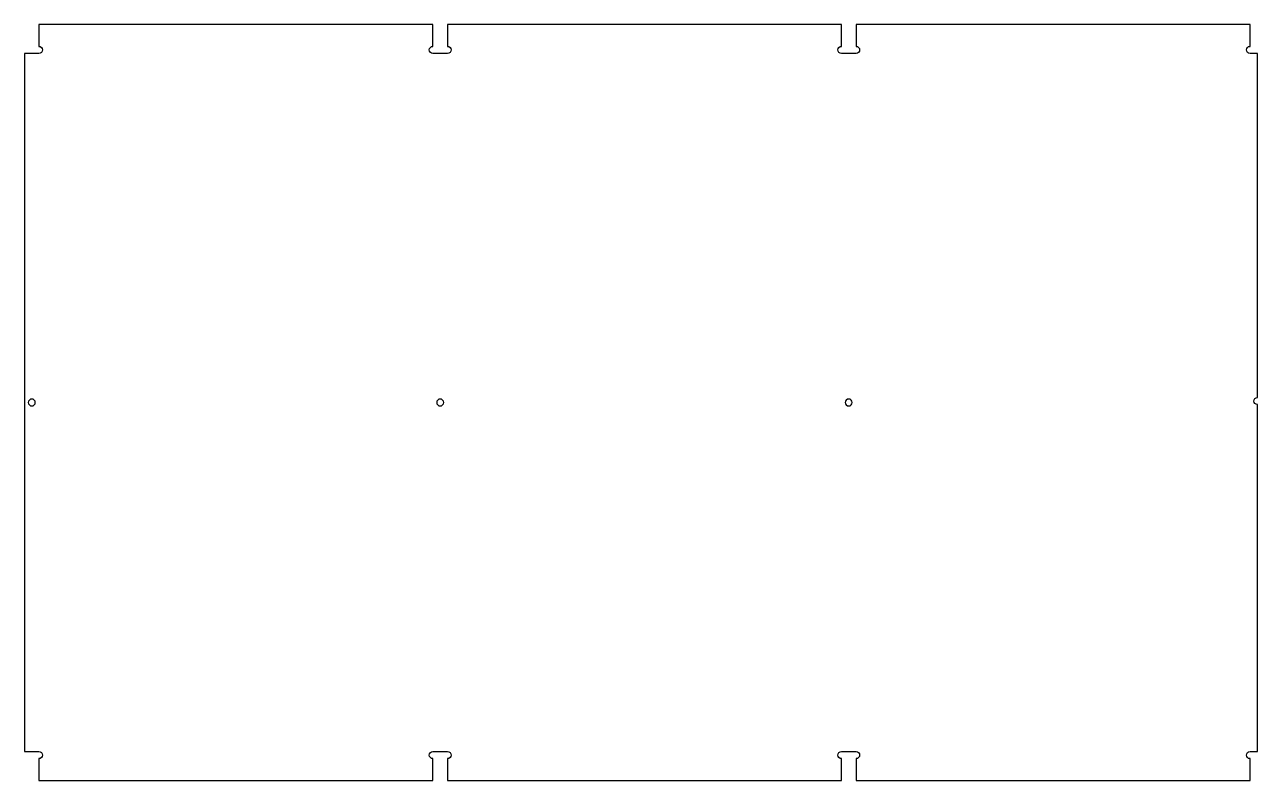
# Model space of a CAD drawing. Extents: x 1.8 to 68.2, y 4 to 44.7.
import ezdxf

# ---------------------------------------------------------------- set-up
doc = ezdxf.new("R2010")
doc.units = 0
doc.layers.add('RECESS_FOR_SCREWS', color=5, linetype='CONTINUOUS')
doc.layers.add('THROUGH_CUT', color=18, linetype='CONTINUOUS')

msp = doc.modelspace()

# ---------------------------------------------------------------- linework, layer by layer
at = {"layer": 'RECESS_FOR_SCREWS'}
for points in [[(2.174, 24.51, 0.414214), (1.987, 24.322, 0.414214), (2.174, 24.135, 0.414214), (2.362, 24.322, 0.414214)], [(24.164, 24.51, 0.414214), (23.977, 24.322, 0.414214), (24.164, 24.135, 0.414214), (24.352, 24.322, 0.414214)], [(46.164, 24.51, 0.414214), (45.977, 24.322, 0.414214), (46.164, 24.135, 0.414214), (46.352, 24.322, 0.414214)]]:
    msp.add_lwpolyline(points, format="xyb", close=True, dxfattribs=at)
at = {"layer": 'THROUGH_CUT'}
msp.add_lwpolyline([(1.789, 5.527), (2.559, 5.527, -1), (2.559, 5.147), (2.559, 3.977), (23.769, 3.977), (23.769, 5.147, -1), (23.769, 5.527), (24.559, 5.527, -1), (24.559, 5.147), (24.559, 3.977), (45.769, 3.977), (45.769, 5.147, -1), (45.769, 5.527), (46.559, 5.527, -1), (46.559, 5.147), (46.559, 3.977), (67.769, 3.977), (67.769, 5.147, -1), (67.769, 5.527), (68.164, 5.527), (68.164, 24.21, -0.414214), (67.977, 24.397, -0.414214), (68.164, 24.585), (68.164, 43.117), (67.769, 43.117, -1), (67.769, 43.497), (67.769, 44.667), (46.559, 44.667), (46.559, 43.497, -1), (46.559, 43.117), (45.769, 43.117, -1), (45.769, 43.497), (45.769, 44.667), (24.559, 44.667), (24.559, 43.497, -1), (24.559, 43.117), (23.769, 43.117, -1), (23.769, 43.497), (23.769, 44.667), (2.559, 44.667), (2.559, 43.497, -1), (2.559, 43.117), (1.789, 43.117)], format="xyb", close=True, dxfattribs=at)

doc.saveas('drawing.dxf')
